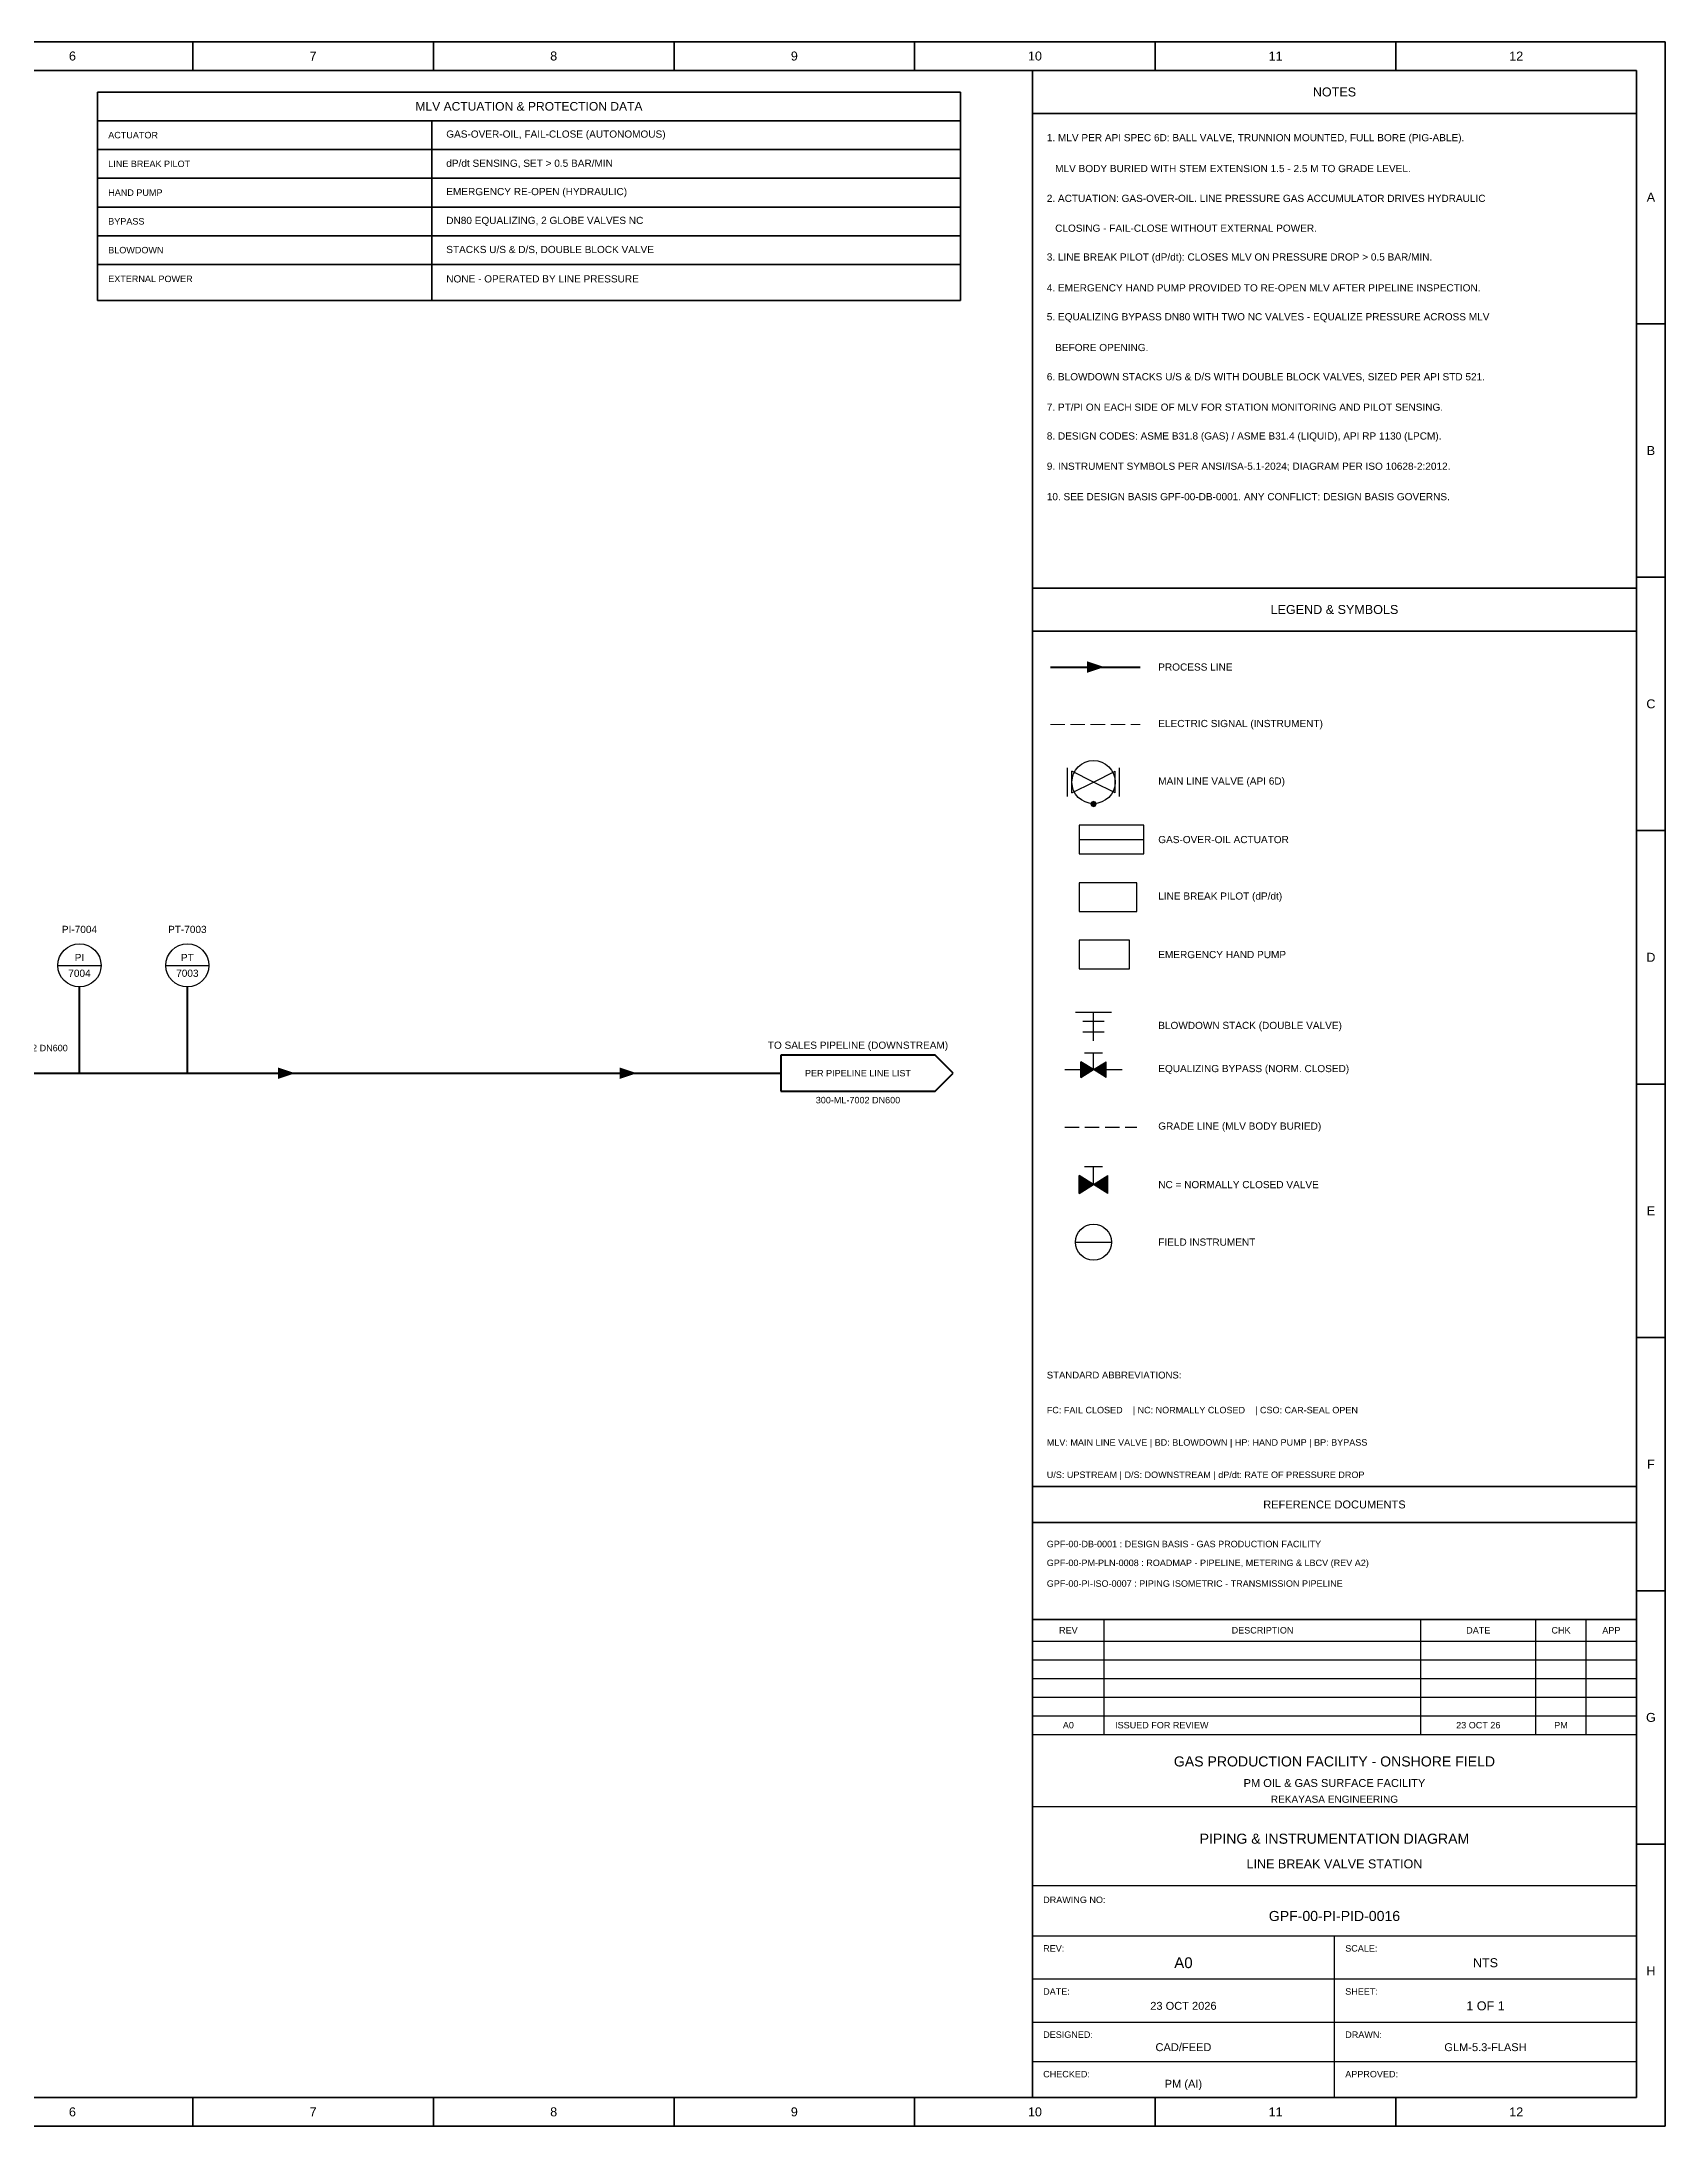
# Model space of a CAD drawing. Header units: millimetres. Extents: x 10 to 831, y 7 to 587.
# Drawn here: x 380 to 831, y 7 to 587 of the extents above; entities that cross this region are included whole.
import ezdxf

# ---------------------------------------------------------------- set-up
doc = ezdxf.new("R2010")
doc.units = ezdxf.units.MM
for name, color, linetype, lineweight in [('REF-EQUIP', 7, 'Continuous', 35), ('REF-FRAME', 7, 'Continuous', 35), ('REF-PROC', 7, 'Continuous', 50), ('REF-SIG', 7, 'Continuous', 13), ('REF-SYM', 7, 'Continuous', 25), ('REF-TEXT', 7, 'Continuous', 18), ('REF-TITLE', 7, 'Continuous', 25)]:
    doc.layers.add(name, color=color, linetype=linetype, lineweight=lineweight)
doc.styles.add('ARIAL', font='arial.ttf')

msp = doc.modelspace()

# ---------------------------------------------------------------- linework, layer by layer
at = {"layer": 'REF-EQUIP'}
for p, q in [((395, 573), (395, 515)), ((635, 573), (395, 573)), ((635, 515), (635, 573)), ((395, 565), (635, 565)), ((488, 515), (488, 565)), ((395, 557), (635, 557)), ((395, 549), (635, 549)), ((395, 541), (635, 541)), ((395, 533), (635, 533)), ((395, 525), (635, 525)), ((395, 515), (635, 515))]:
    msp.add_line(p, q, dxfattribs=at)
at = {"layer": 'REF-FRAME'}
for p, q in [((831, 587), (10, 587)), ((421.5, 579), (421.5, 587)), ((488.417, 579), (488.417, 587)), ((555.333, 579), (555.333, 587)), ((622.25, 579), (622.25, 587)), ((689.167, 579), (689.167, 587)), ((756.083, 579), (756.083, 587)), ((831, 7), (831, 587)), ((823, 579), (20, 579)), ((655, 15), (655, 579)), ((823, 15), (823, 579)), ((655, 567), (823, 567)), ((823, 508.5), (831, 508.5)), ((655, 435), (823, 435)), ((823, 438), (831, 438)), ((655, 423), (823, 423)), ((823, 367.5), (831, 367.5)), ((823, 297), (831, 297)), ((823, 226.5), (831, 226.5)), ((655, 185), (823, 185)), ((655, 175), (823, 175)), ((823, 156), (831, 156)), ((655, 148), (823, 148)), ((823, 85.5), (831, 85.5)), ((20, 15), (823, 15)), ((421.5, 7), (421.5, 15)), ((488.417, 7), (488.417, 15)), ((555.333, 7), (555.333, 15)), ((622.25, 7), (622.25, 15)), ((689.167, 7), (689.167, 15)), ((756.083, 7), (756.083, 15)), ((10, 7), (831, 7))]:
    msp.add_line(p, q, dxfattribs=at)
at = {"layer": 'REF-PROC'}
for p, q in [((660, 413), (685, 413)), ((390, 300), (390, 324)), ((420, 300), (420, 324)), ((585, 305), (585, 295)), ((628, 305), (585, 305)), ((633, 300), (628, 305)), ((260.2, 300), (585, 300)), ((628, 295), (633, 300)), ((585, 295), (628, 295))]:
    msp.add_line(p, q, dxfattribs=at)
for points in [[(675, 413), (670.2, 414.6), (670.2, 411.4)], [(672, 374.9), (671.364, 375.536), (671.1, 374.9)], [(672, 374.9), (671.1, 374.9), (671.364, 374.264)], [(672, 374.9), (672, 375.8), (671.364, 375.536)], [(672, 374.9), (671.364, 374.264), (672, 374)], [(672, 374.9), (672.636, 375.536), (672, 375.8)], [(672, 374.9), (672.9, 374.9), (672.636, 375.536)], [(672, 374.9), (672, 374), (672.636, 374.264)], [(672, 374.9), (672.636, 374.264), (672.9, 374.9)], [(450, 300), (445.2, 301.6), (445.2, 298.4)], [(545, 300), (540.2, 301.6), (540.2, 298.4)], [(668.5, 298.8), (672, 301), (668.5, 303.2)], [(675.5, 298.8), (672, 301), (675.5, 303.2)], [(668, 266.5), (672, 269), (668, 271.5)], [(676, 266.5), (672, 269), (676, 271.5)]]:
    msp.add_solid(points, dxfattribs=at)
at = {"layer": 'REF-SIG'}
for p, q in [((660, 397), (664, 397)), ((665.6, 397), (669.6, 397)), ((671.2, 397), (675.2, 397)), ((676.8, 397), (680.8, 397)), ((682.4, 397), (685, 397))]:
    msp.add_line(p, q, dxfattribs=at)
at = {"layer": 'REF-SYM'}
for p, q in [((664.8, 377), (664.8, 385)), ((666, 378), (666, 384)), ((672, 381), (666, 384)), ((672, 381), (678, 384)), ((678, 378), (678, 384)), ((679.2, 377), (679.2, 385)), ((666, 378), (672, 381)), ((678, 378), (672, 381)), ((668, 369), (668, 361)), ((686, 369), (668, 369)), ((686, 361), (686, 369)), ((668, 365), (686, 365)), ((668, 361), (686, 361)), ((668, 353), (668, 345)), ((684, 353), (668, 353)), ((684, 345), (684, 353)), ((668, 345), (684, 345)), ((668, 337), (668, 329)), ((682, 337), (668, 337)), ((682, 329), (682, 337)), ((384, 330), (396, 330)), ((414, 330), (426, 330)), ((668, 329), (682, 329)), ((667, 317), (677, 317)), ((669, 314.5), (675, 314.5)), ((672, 309), (672, 317)), ((669, 311.5), (675, 311.5)), ((668.5, 298.8), (668.5, 303.2)), ((672, 301), (668.5, 303.2)), ((669.5, 305.7), (674.5, 305.7)), ((672, 301), (672, 305.7)), ((672, 301), (675.5, 303.2)), ((675.5, 298.8), (675.5, 303.2)), ((664, 301), (680, 301)), ((668.5, 298.8), (672, 301)), ((675.5, 298.8), (672, 301)), ((664, 285), (668, 285)), ((669.6, 285), (673.6, 285)), ((675.2, 285), (679.2, 285)), ((680.8, 285), (684, 285)), ((669.5, 274), (674.5, 274)), ((672, 269), (672, 274)), ((668, 266.5), (668, 271.5)), ((672, 269), (668, 271.5)), ((668, 266.5), (672, 269)), ((672, 269), (676, 271.5)), ((676, 266.5), (672, 269)), ((676, 266.5), (676, 271.5)), ((667, 253), (677, 253))]:
    msp.add_line(p, q, dxfattribs=at)
for centre, radius in [((672, 381), 6), ((390, 330), 6), ((420, 330), 6), ((672, 253), 5)]:
    msp.add_circle(centre, radius, dxfattribs=at)
at = {"layer": 'REF-TITLE'}
for p, q in [((675, 116), (675, 148)), ((763, 116), (763, 148)), ((795, 116), (795, 148)), ((809, 116), (809, 148)), ((655, 142), (823, 142)), ((655, 136.8), (823, 136.8)), ((655, 131.6), (823, 131.6)), ((655, 126.4), (823, 126.4)), ((655, 121.2), (823, 121.2)), ((655, 116), (823, 116)), ((655, 96), (823, 96)), ((655, 74), (823, 74)), ((655, 60), (823, 60)), ((739, 15), (739, 60)), ((655, 48), (823, 48)), ((655, 36), (823, 36)), ((655, 25), (823, 25))]:
    msp.add_line(p, q, dxfattribs=at)

# ---------------------------------------------------------------- texts
at = {"layer": 'REF-TEXT', "style": 'ARIAL'}
for s, insert, char_height, attachment_point in [('6', (388.042, 583), 2.5, 5), ('7', (454.958, 583), 2.5, 5), ('8', (521.875, 583), 2.5, 5), ('9', (588.792, 583), 2.5, 5), ('10', (655.708, 583), 2.5, 5), ('11', (722.625, 583), 2.5, 5), ('12', (789.542, 583), 2.5, 5), ('NOTES', (739, 573), 2.5, 5), ('MLV ACTUATION & PROTECTION DATA', (515, 569), 2.4, 5), ('ACTUATOR', (398, 561), 1.8, 4), ('GAS-OVER-OIL, FAIL-CLOSE (AUTONOMOUS)', (492, 561), 2, 4), ('1. MLV PER API SPEC 6D: BALL VALVE, TRUNNION MOUNTED, FULL BORE (PIG-ABLE).', (659, 560), 2, 4), ('LINE BREAK PILOT', (398, 553), 1.8, 4), ('dP/dt SENSING, SET > 0.5 BAR/MIN', (492, 553), 2, 4), ('   MLV BODY BURIED WITH STEM EXTENSION 1.5 - 2.5 M TO GRADE LEVEL.', (659, 551.7), 2, 4), ('HAND PUMP', (398, 545), 1.8, 4), ('EMERGENCY RE-OPEN (HYDRAULIC)', (492, 545), 2, 4), ('2. ACTUATION: GAS-OVER-OIL. LINE PRESSURE GAS ACCUMULATOR DRIVES HYDRAULIC', (659, 543.4), 2, 4), ('A', (827, 543.75), 2.5, 5), ('BYPASS', (398, 537), 1.8, 4), ('DN80 EQUALIZING, 2 GLOBE VALVES NC', (492, 537), 2, 4), ('   CLOSING - FAIL-CLOSE WITHOUT EXTERNAL POWER.', (659, 535.1), 2, 4), ('BLOWDOWN', (398, 529), 1.8, 4), ('STACKS U/S & D/S, DOUBLE BLOCK VALVE', (492, 529), 2, 4), ('3. LINE BREAK PILOT (dP/dt): CLOSES MLV ON PRESSURE DROP > 0.5 BAR/MIN.', (659, 526.8), 2, 4), ('NONE - OPERATED BY LINE PRESSURE', (492, 521), 2, 4), ('EXTERNAL POWER', (398, 521), 1.8, 4), ('4. EMERGENCY HAND PUMP PROVIDED TO RE-OPEN MLV AFTER PIPELINE INSPECTION.', (659, 518.5), 2, 4), ('5. EQUALIZING BYPASS DN80 WITH TWO NC VALVES - EQUALIZE PRESSURE ACROSS MLV', (659, 510.2), 2, 4), ('   BEFORE OPENING.', (659, 501.9), 2, 4), ('6. BLOWDOWN STACKS U/S & D/S WITH DOUBLE BLOCK VALVES, SIZED PER API STD 521.', (659, 493.6), 2, 4), ('7. PT/PI ON EACH SIDE OF MLV FOR STATION MONITORING AND PILOT SENSING.', (659, 485.3), 2, 4), ('8. DESIGN CODES: ASME B31.8 (GAS) / ASME B31.4 (LIQUID), API RP 1130 (LPCM).', (659, 477), 2, 4), ('9. INSTRUMENT SYMBOLS PER ANSI/ISA-5.1-2024; DIAGRAM PER ISO 10628-2:2012.', (659, 468.7), 2, 4), ('B', (827, 473.25), 2.5, 5), ('10. SEE DESIGN BASIS GPF-00-DB-0001. ANY CONFLICT: DESIGN BASIS GOVERNS.', (659, 460.4), 2, 4), ('LEGEND & SYMBOLS', (739, 429), 2.5, 5), ('PROCESS LINE', (690, 413), 2, 4), ('C', (827, 402.75), 2.5, 5), ('ELECTRIC SIGNAL (INSTRUMENT)', (690, 397), 2, 4), ('MAIN LINE VALVE (API 6D)', (690, 381), 2, 4), ('GAS-OVER-OIL ACTUATOR', (690, 365), 2, 4), ('LINE BREAK PILOT (dP/dt)', (690, 349), 2, 4), ('PI-7004', (390, 340), 2, 5), ('PT-7003', (420, 340), 2, 5), ('PI', (390, 332.2), 2, 5), ('PT', (420, 332.2), 2, 5), ('EMERGENCY HAND PUMP', (690, 333), 2, 4), ('D', (827, 332.25), 2.5, 5), ('7004', (390, 327.8), 2, 5), ('7003', (420, 327.8), 2, 5), ('BLOWDOWN STACK (DOUBLE VALVE)', (690, 313), 2, 4), ('300-ML-7002 DN600', (375, 307), 1.8, 5), ('TO SALES PIPELINE (DOWNSTREAM)', (606.5, 307.5), 2, 5), ('EQUALIZING BYPASS (NORM. CLOSED)', (690, 301), 2, 4), ('PER PIPELINE LINE LIST', (606.5, 300), 1.8, 5), ('300-ML-7002 DN600', (606.5, 292.5), 1.8, 5), ('GRADE LINE (MLV BODY BURIED)', (690, 285), 2, 4), ('NC = NORMALLY CLOSED VALVE', (690, 269), 2, 4), ('E', (827, 261.75), 2.5, 5), ('FIELD INSTRUMENT', (690, 253), 2, 4), ('STANDARD ABBREVIATIONS:', (659, 216), 1.9, 4), ('FC: FAIL CLOSED    | NC: NORMALLY CLOSED    | CSO: CAR-SEAL OPEN', (659, 206), 1.8, 4), ('MLV: MAIN LINE VALVE | BD: BLOWDOWN | HP: HAND PUMP | BP: BYPASS', (659, 197), 1.8, 4), ('F', (827, 191.25), 2.5, 5), ('U/S: UPSTREAM | D/S: DOWNSTREAM | dP/dt: RATE OF PRESSURE DROP', (659, 188), 1.8, 4), ('REFERENCE DOCUMENTS', (739, 180), 2.2, 5), ('GPF-00-DB-0001 : DESIGN BASIS - GAS PRODUCTION FACILITY', (659, 169), 1.8, 4), ('GPF-00-PM-PLN-0008 : ROADMAP - PIPELINE, METERING & LBCV (REV A2)', (659, 163.5), 1.8, 4), ('GPF-00-PI-ISO-0007 : PIPING ISOMETRIC - TRANSMISSION PIPELINE', (659, 158), 1.8, 4), ('REV', (665, 145), 1.8, 5), ('DESCRIPTION', (719, 145), 1.8, 5), ('DATE', (779, 145), 1.8, 5), ('CHK', (802, 145), 1.8, 5), ('APP', (816, 145), 1.8, 5), ('G', (827, 120.75), 2.5, 5), ('A0', (665, 118.6), 1.8, 5), ('ISSUED FOR REVIEW', (678, 118.6), 1.8, 4), ('23 OCT 26', (779, 118.6), 1.8, 5), ('PM', (802, 118.6), 1.8, 5), ('GAS PRODUCTION FACILITY - ONSHORE FIELD', (739, 108.5), 2.8, 5), ('PM OIL & GAS SURFACE FACILITY', (739, 102.5), 2.2, 5), ('REKAYASA ENGINEERING', (739, 98), 2, 5), ('PIPING & INSTRUMENTATION DIAGRAM', (739, 87), 2.8, 5), ('LINE BREAK VALVE STATION', (739, 80), 2.5, 5), ('DRAWING NO:', (658, 70), 1.8, 4), ('GPF-00-PI-PID-0016', (739, 65.5), 2.8, 5), ('REV:', (658, 56.5), 1.8, 4), ('A0', (697, 52.5), 3, 5), ('SCALE:', (742, 56.5), 1.8, 4), ('NTS', (781, 52.5), 2.5, 5), ('H', (827, 50.25), 2.5, 5), ('DATE:', (658, 44.5), 1.8, 4), ('23 OCT 2026', (697, 40.5), 2.2, 5), ('SHEET:', (742, 44.5), 1.8, 4), ('1 OF 1', (781, 40.5), 2.5, 5), ('DESIGNED:', (658, 32.5), 1.8, 4), ('CAD/FEED', (697, 29), 2.2, 5), ('DRAWN:', (742, 32.5), 1.8, 4), ('GLM-5.3-FLASH', (781, 29), 2.2, 5), ('CHECKED:', (658, 21.5), 1.8, 4), ('PM (AI)', (697, 18.5), 2.2, 5), ('APPROVED:', (742, 21.5), 1.8, 4), ('6', (388.042, 11), 2.5, 5), ('7', (454.958, 11), 2.5, 5), ('8', (521.875, 11), 2.5, 5), ('9', (588.792, 11), 2.5, 5), ('10', (655.708, 11), 2.5, 5), ('11', (722.625, 11), 2.5, 5), ('12', (789.542, 11), 2.5, 5)]:
    msp.add_mtext(s, dxfattribs=dict(at, insert=insert, char_height=char_height, attachment_point=attachment_point))

doc.saveas('drawing.dxf')
